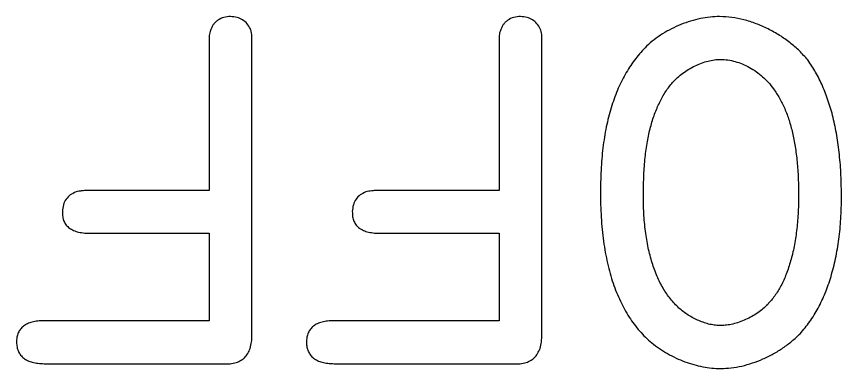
# Model space of a CAD drawing. Header units: inches. Extents: x -2.21 to 2.21, y -8.03 to -0.48.
# Drawn here: x 0.7858 to 1.0949, y -3.4362 to -3.3043 of the extents above; entities that cross this region are included whole.
import ezdxf

# ---------------------------------------------------------------- set-up
doc = ezdxf.new("R2010")
doc.units = ezdxf.units.IN
doc.header["$MEASUREMENT"] = 0

msp = doc.modelspace()

# ---------------------------------------------------------------- linework, layer by layer
at = {"color": 1, "linetype": 'Continuous', "lineweight": 25}
for p, q in [((0.85796, -3.31481), (0.85796, -3.36943)), ((0.87403, -3.42348), (0.87403, -3.3148)), ((0.96658, -3.31481), (0.96658, -3.36943)), ((0.98264, -3.42348), (0.98264, -3.3148)), ((0.85796, -3.36943), (0.81456, -3.36943)), ((0.96658, -3.36943), (0.92317, -3.36943)), ((0.81395, -3.38549), (0.85796, -3.38549)), ((0.85796, -3.38549), (0.85796, -3.4183)), ((0.92257, -3.38549), (0.96658, -3.38549)), ((0.96658, -3.38549), (0.96658, -3.4183)), ((0.85796, -3.4183), (0.79618, -3.4183)), ((0.96658, -3.4183), (0.9048, -3.4183)), ((0.79616, -3.43437), (0.86255, -3.43437)), ((0.90477, -3.43437), (0.97117, -3.43437)), ((1.04962, -3.43618), (1.04964, -3.43618))]:
    msp.add_line(p, q, dxfattribs=at)
for points, knots in [([(0.866, -3.30426), (0.86515, -3.30433), (0.86347, -3.30447), (0.86155, -3.30538), (0.8603, -3.3064), (0.85951, -3.3073), (0.85891, -3.30833), (0.85866, -3.30908), (0.85853, -3.30946)], [0, 0, 0, 0, 0.260463, 0.513082, 0.636554, 0.7556, 0.87629, 1, 1, 1, 1]), ([(0.87343, -3.30887), (0.87305, -3.3082), (0.87229, -3.3069), (0.87054, -3.30543), (0.86839, -3.30452), (0.86683, -3.30435), (0.866, -3.30426)], [0, 0, 0, 0, 0.250598, 0.488274, 0.729187, 1, 1, 1, 1]), ([(0.97461, -3.30426), (0.97376, -3.30433), (0.97209, -3.30447), (0.97016, -3.30538), (0.96891, -3.3064), (0.96813, -3.3073), (0.96753, -3.30833), (0.96727, -3.30908), (0.96714, -3.30946)], [0, 0, 0, 0, 0.260463, 0.513082, 0.636554, 0.7556, 0.87629, 1, 1, 1, 1]), ([(0.98205, -3.30887), (0.98166, -3.3082), (0.98091, -3.3069), (0.97915, -3.30543), (0.97701, -3.30452), (0.97544, -3.30435), (0.97461, -3.30426)], [0, 0, 0, 0, 0.250598, 0.488274, 0.729187, 1, 1, 1, 1]), ([(1.04923, -3.30426), (1.04803, -3.30431), (1.04561, -3.30442), (1.04197, -3.305), (1.03831, -3.30594), (1.03469, -3.30725), (1.03115, -3.30882), (1.02782, -3.31076), (1.02466, -3.3129), (1.02276, -3.31459), (1.02182, -3.31543)], [0, 0, 0, 0, 0.1190169, 0.2401863, 0.3647236, 0.492817, 0.6221609, 0.7482618, 0.8746122, 1, 1, 1, 1]), ([(1.08221, -3.32055), (1.08121, -3.31939), (1.07919, -3.31706), (1.07563, -3.31402), (1.0717, -3.31125), (1.06743, -3.30886), (1.06294, -3.30689), (1.05838, -3.30543), (1.05381, -3.30452), (1.05075, -3.30435), (1.04923, -3.30426)], [0, 0, 0, 0, 0.121092, 0.243919, 0.369915, 0.501016, 0.631465, 0.757614, 0.879349, 1, 1, 1, 1]), ([(0.85853, -3.30946), (0.8584, -3.30977), (0.85815, -3.31039), (0.85798, -3.3115), (0.85795, -3.31298), (0.85796, -3.31412), (0.85796, -3.31481)], [0, 0, 0, 0, 0.183204, 0.368477, 0.61913, 1, 1, 1, 1]), ([(0.87403, -3.3148), (0.87402, -3.31404), (0.874, -3.31278), (0.87398, -3.31115), (0.87381, -3.30991), (0.87356, -3.30922), (0.87343, -3.30887)], [0, 0, 0, 0, 0.380827, 0.630759, 0.816703, 1, 1, 1, 1]), ([(0.96714, -3.30946), (0.96702, -3.30977), (0.96676, -3.31039), (0.9666, -3.3115), (0.96657, -3.31298), (0.96657, -3.31412), (0.96658, -3.31481)], [0, 0, 0, 0, 0.183204, 0.368477, 0.61913, 1, 1, 1, 1]), ([(0.98264, -3.3148), (0.98263, -3.31404), (0.98262, -3.31278), (0.98259, -3.31115), (0.98243, -3.30991), (0.98217, -3.30922), (0.98205, -3.30887)], [0, 0, 0, 0, 0.380827, 0.630759, 0.816703, 1, 1, 1, 1]), ([(1.02182, -3.31543), (1.02043, -3.31693), (1.01761, -3.31999), (1.01409, -3.32529), (1.0111, -3.33118), (1.00872, -3.33772), (1.00681, -3.34484), (1.00552, -3.3526), (1.00472, -3.36096), (1.00464, -3.36675), (1.00459, -3.36974)], [0, 0, 0, 0, 0.104917, 0.212948, 0.325254, 0.443443, 0.569143, 0.703178, 0.846557, 1, 1, 1, 1]), ([(1.0316, -3.32895), (1.0322, -3.32833), (1.03341, -3.32709), (1.03547, -3.32548), (1.03765, -3.32397), (1.04001, -3.32274), (1.04241, -3.32167), (1.04484, -3.32095), (1.04723, -3.32043), (1.04884, -3.32036), (1.04962, -3.32033)], [0, 0, 0, 0, 0.125943, 0.253592, 0.381875, 0.513444, 0.642703, 0.765426, 0.885106, 1, 1, 1, 1]), ([(1.04962, -3.32033), (1.05053, -3.32038), (1.05235, -3.32048), (1.05507, -3.32107), (1.05778, -3.32202), (1.06044, -3.32331), (1.063, -3.32491), (1.06536, -3.3268), (1.06753, -3.32891), (1.06877, -3.33052), (1.06939, -3.33133)], [0, 0, 0, 0, 0.1163714, 0.2336485, 0.3551366, 0.4826437, 0.6123577, 0.7404586, 0.8694449, 1, 1, 1, 1]), ([(1.09488, -3.37195), (1.09484, -3.3692), (1.09477, -3.36387), (1.09418, -3.35615), (1.09318, -3.34893), (1.09187, -3.34221), (1.09005, -3.33603), (1.08787, -3.33036), (1.08534, -3.32517), (1.08323, -3.32207), (1.08221, -3.32055)], [0, 0, 0, 0, 0.1531172, 0.297146, 0.4320185, 0.5592173, 0.6787301, 0.7909719, 0.8980083, 1, 1, 1, 1]), ([(1.02066, -3.37073), (1.02069, -3.36836), (1.02076, -3.36381), (1.02122, -3.35726), (1.02206, -3.35128), (1.02324, -3.34584), (1.02476, -3.34089), (1.02666, -3.33644), (1.02886, -3.33242), (1.0307, -3.33009), (1.0316, -3.32895)], [0, 0, 0, 0, 0.161185, 0.309885, 0.446706, 0.572256, 0.688604, 0.79819, 0.901391, 1, 1, 1, 1]), ([(1.06939, -3.33133), (1.07017, -3.33249), (1.07177, -3.33487), (1.07371, -3.33884), (1.07531, -3.34319), (1.07662, -3.34794), (1.07759, -3.35315), (1.07832, -3.35882), (1.07874, -3.36501), (1.07879, -3.3693), (1.07881, -3.37152)], [0, 0, 0, 0, 0.100096, 0.204761, 0.314883, 0.431713, 0.556714, 0.693411, 0.840791, 1, 1, 1, 1]), ([(0.8081, -3.37002), (0.80735, -3.37035), (0.80592, -3.37099), (0.80427, -3.37269), (0.80324, -3.37488), (0.80309, -3.37652), (0.803, -3.37738)], [0, 0, 0, 0, 0.254608, 0.487302, 0.72998, 1, 1, 1, 1]), ([(0.81456, -3.36943), (0.81373, -3.36942), (0.81233, -3.36941), (0.81053, -3.36957), (0.80919, -3.36973), (0.80844, -3.36993), (0.8081, -3.37002)], [0, 0, 0, 0, 0.380151, 0.646007, 0.834596, 1, 1, 1, 1]), ([(0.91671, -3.37002), (0.91596, -3.37035), (0.91454, -3.37099), (0.91288, -3.37269), (0.91185, -3.37488), (0.9117, -3.37652), (0.91162, -3.37738)], [0, 0, 0, 0, 0.254608, 0.487302, 0.72998, 1, 1, 1, 1]), ([(0.92317, -3.36943), (0.92235, -3.36942), (0.92094, -3.36941), (0.91914, -3.36957), (0.9178, -3.36973), (0.91706, -3.36993), (0.91671, -3.37002)], [0, 0, 0, 0, 0.380151, 0.646007, 0.834596, 1, 1, 1, 1]), ([(1.00459, -3.36974), (1.0046, -3.3714), (1.00461, -3.37465), (1.00486, -3.37943), (1.00516, -3.38403), (1.00573, -3.38843), (1.00635, -3.39266), (1.00719, -3.39668), (1.00813, -3.40053), (1.00927, -3.40418), (1.01053, -3.40765), (1.012, -3.4109), (1.01352, -3.41401), (1.01531, -3.41688), (1.01716, -3.41962), (1.01921, -3.42213), (1.02138, -3.42448), (1.02297, -3.42587), (1.02377, -3.42656)], [0, 0, 0, 0, 0.080431, 0.157744, 0.231975, 0.303788, 0.372682, 0.438911, 0.50297, 0.564688, 0.624109, 0.681595, 0.737386, 0.791932, 0.845168, 0.897479, 0.948881, 1, 1, 1, 1]), ([(1.03395, -3.41352), (1.03287, -3.41241), (1.03067, -3.41015), (1.02797, -3.40612), (1.02565, -3.40157), (1.02382, -3.39645), (1.02234, -3.3908), (1.02136, -3.3846), (1.02072, -3.37785), (1.02068, -3.37316), (1.02066, -3.37073)], [0, 0, 0, 0, 0.100871, 0.205152, 0.314772, 0.432547, 0.558901, 0.694635, 0.841464, 1, 1, 1, 1]), ([(1.07881, -3.37152), (1.07877, -3.37377), (1.0787, -3.37812), (1.07813, -3.38444), (1.07722, -3.39034), (1.07592, -3.39577), (1.07431, -3.40072), (1.07233, -3.40511), (1.07003, -3.40894), (1.06815, -3.4111), (1.06724, -3.41214)], [0, 0, 0, 0, 0.156015, 0.302721, 0.440716, 0.570083, 0.690884, 0.801727, 0.904106, 1, 1, 1, 1]), ([(1.07938, -3.42314), (1.08061, -3.42166), (1.08313, -3.41865), (1.08624, -3.4135), (1.08892, -3.40783), (1.09108, -3.40159), (1.09275, -3.39484), (1.094, -3.38762), (1.09473, -3.37993), (1.09483, -3.37465), (1.09488, -3.37195)], [0, 0, 0, 0, 0.105705, 0.215134, 0.329018, 0.449631, 0.576639, 0.710541, 0.851416, 1, 1, 1, 1]), ([(0.803, -3.37738), (0.80301, -3.37803), (0.80302, -3.37927), (0.80352, -3.381), (0.80438, -3.38246), (0.80563, -3.38362), (0.80722, -3.38452), (0.80916, -3.38511), (0.81145, -3.38548), (0.81308, -3.38549), (0.81395, -3.38549)], [0, 0, 0, 0, 0.124835, 0.235734, 0.34105, 0.445808, 0.558269, 0.687356, 0.833745, 1, 1, 1, 1]), ([(0.91162, -3.37738), (0.91163, -3.37803), (0.91164, -3.37927), (0.91213, -3.381), (0.913, -3.38246), (0.91424, -3.38362), (0.91583, -3.38452), (0.91778, -3.38511), (0.92006, -3.38548), (0.9217, -3.38549), (0.92257, -3.38549)], [0, 0, 0, 0, 0.124835, 0.235734, 0.34105, 0.445808, 0.558269, 0.687356, 0.833745, 1, 1, 1, 1]), ([(1.06724, -3.41214), (1.06666, -3.41271), (1.06549, -3.41386), (1.06348, -3.41535), (1.0613, -3.41671), (1.05898, -3.41789), (1.05659, -3.41882), (1.05422, -3.41956), (1.0519, -3.41999), (1.05037, -3.42007), (1.04963, -3.42011)], [0, 0, 0, 0, 0.1233718, 0.2488697, 0.3785628, 0.5115228, 0.6437045, 0.7676051, 0.8867564, 0.9996268, 0.9996268, 0.9996268, 0.9996268]), ([(1.04963, -3.42011), (1.04897, -3.42008), (1.04762, -3.42001), (1.04557, -3.41967), (1.0435, -3.41905), (1.04071, -3.41802), (1.03738, -3.41631), (1.03508, -3.41444), (1.03395, -3.41352)], [0.0003825, 0.0003825, 0.0003825, 0.0003825, 0.1152659, 0.2343175, 0.3582089, 0.4887804, 0.7484984, 1, 1, 1, 1]), ([(0.79618, -3.4183), (0.79537, -3.41832), (0.79385, -3.41834), (0.79173, -3.41875), (0.78991, -3.41934), (0.78842, -3.42025), (0.78721, -3.42139), (0.78643, -3.42284), (0.78588, -3.4245), (0.78583, -3.4257), (0.78581, -3.42634)], [0, 0, 0, 0, 0.162518, 0.305061, 0.431361, 0.544321, 0.652734, 0.759549, 0.872683, 1, 1, 1, 1]), ([(0.9048, -3.4183), (0.90398, -3.41832), (0.90246, -3.41834), (0.90035, -3.41875), (0.89853, -3.41934), (0.89704, -3.42025), (0.89583, -3.42139), (0.89504, -3.42284), (0.8945, -3.4245), (0.89445, -3.4257), (0.89442, -3.42634)], [0, 0, 0, 0, 0.162518, 0.305061, 0.431361, 0.544321, 0.652734, 0.759549, 0.872683, 1, 1, 1, 1]), ([(0.86255, -3.43437), (0.86345, -3.43442), (0.86513, -3.43452), (0.8675, -3.43415), (0.86955, -3.43342), (0.87125, -3.43224), (0.87251, -3.43058), (0.87343, -3.42857), (0.87395, -3.42615), (0.874, -3.42441), (0.87403, -3.42348)], [0, 0, 0, 0, 0.144598, 0.272844, 0.385404, 0.49383, 0.602546, 0.718653, 0.85012, 1, 1, 1, 1]), ([(0.97117, -3.43437), (0.97206, -3.43442), (0.97375, -3.43452), (0.97612, -3.43415), (0.97816, -3.43342), (0.97986, -3.43224), (0.98112, -3.43058), (0.98205, -3.42857), (0.98257, -3.42615), (0.98262, -3.42441), (0.98264, -3.42348)], [0, 0, 0, 0, 0.144598, 0.272844, 0.385404, 0.49383, 0.602546, 0.718653, 0.85012, 1, 1, 1, 1]), ([(1.04964, -3.43618), (1.05094, -3.43612), (1.05359, -3.43601), (1.05756, -3.43531), (1.06154, -3.43415), (1.06551, -3.43265), (1.06934, -3.43073), (1.07298, -3.42853), (1.07634, -3.426), (1.07837, -3.42409), (1.07938, -3.42314)], [0, 0, 0, 0, 0.1180931, 0.2389474, 0.3628307, 0.4912953, 0.6214284, 0.7489627, 0.8747164, 1, 1, 1, 1]), ([(0.78581, -3.42634), (0.78584, -3.42696), (0.78591, -3.42814), (0.78649, -3.42978), (0.78729, -3.43122), (0.7885, -3.43234), (0.78996, -3.43328), (0.79178, -3.43386), (0.79387, -3.43427), (0.79536, -3.43433), (0.79616, -3.43437)], [0, 0, 0, 0, 0.1248234, 0.2395416, 0.3482555, 0.4549214, 0.5698777, 0.6972881, 0.8392085, 1, 1, 1, 1]), ([(0.89442, -3.42634), (0.89446, -3.42696), (0.89453, -3.42814), (0.8951, -3.42978), (0.89591, -3.43122), (0.89711, -3.43234), (0.89857, -3.43328), (0.9004, -3.43386), (0.90248, -3.43427), (0.90398, -3.43433), (0.90477, -3.43437)], [0, 0, 0, 0, 0.1248234, 0.2395416, 0.3482555, 0.4549214, 0.5698777, 0.6972881, 0.8392085, 1, 1, 1, 1]), ([(1.02377, -3.42656), (1.02473, -3.4273), (1.02664, -3.42875), (1.02969, -3.43065), (1.03286, -3.4323), (1.03616, -3.43367), (1.03951, -3.43478), (1.04288, -3.43557), (1.04625, -3.43608), (1.0485, -3.43615), (1.04962, -3.43618)], [0, 0, 0, 0, 0.128897, 0.256024, 0.383031, 0.510763, 0.636864, 0.759967, 0.880017, 1, 1, 1, 1])]:
    msp.add_open_spline(points, degree=3, knots=knots, dxfattribs=at)

doc.saveas('drawing.dxf')
